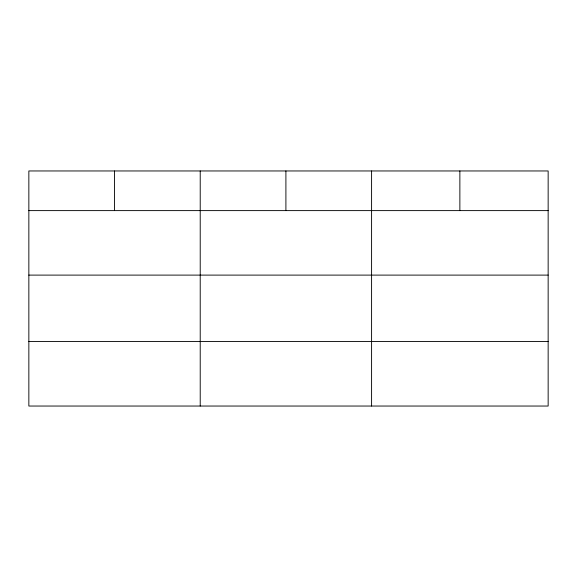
<?xml version="1.0" encoding="UTF-8"?>
<svg xmlns="http://www.w3.org/2000/svg" width="577" height="577" viewBox="0 0 577 577"><rect width="100%" height="100%" fill="white"/><g stroke="black" fill="none" stroke-linecap="round" stroke-linejoin="round"><path stroke-width="0.87" d="M548.15 275.106L548.15 170.958L28.85 170.958L28.85 406.042L548.15 406.042L548.15 275.106L28.85 275.106M28.85 210.612L548.15 210.612M28.85 341.548L548.15 341.548M459.869 170.958L459.869 210.612M371.588 170.958L371.588 406.042M285.903 170.958L285.903 210.612M200.219 170.958L200.219 406.042M114.534 170.958L114.534 210.612"/></g></svg>
